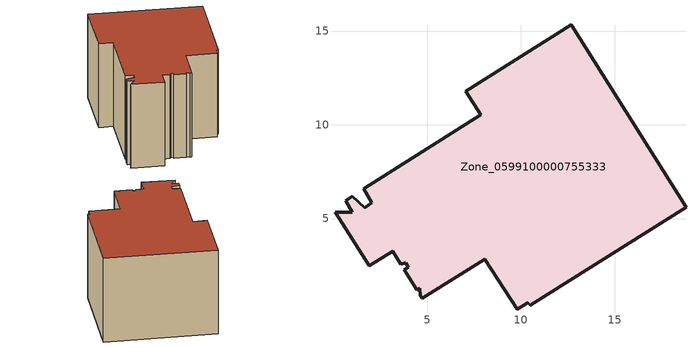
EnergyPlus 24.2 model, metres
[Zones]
Zone_0599100000755333
 floor ground (C_G): 10.38,0.52 9.8,0.15 8.09,2.84 4.74,0.74 4.65,0.88 4.6,1.29 4.45,1.21 3.77,2.28 3.99,2.42 3.86,2.64 3.6,2.55 3.16,3.25 1.92,2.47 0.12,5.34 1,5.33 0.66,5.95 1.02,6.18 1.67,5.58 2.05,5.85 1.64,6.58 7.85,10.52 7.06,11.78 12.7,15.35 18.81,5.59 10.51,0.38 z0
 wall outside (C_F): 7.85,10.52 1.64,6.58 2.05,5.85 1.67,5.58 1.02,6.18 0.66,5.95 1,5.33 0.12,5.34 1.92,2.47 3.16,3.25 3.6,2.55 3.86,2.64 3.99,2.42 3.77,2.28 4.45,1.21 4.6,1.29 4.65,0.88 4.74,0.74 8.09,2.84 9.8,0.15 10.38,0.52 10.51,0.38 18.81,5.59 12.7,15.35 7.06,11.78 7.85,10.52 z0:9.26
 roof outside (C_R): 10.38,0.52 10.51,0.38 18.81,5.59 12.7,15.35 7.06,11.78 7.85,10.52 1.64,6.58 2.05,5.85 1.67,5.58 1.02,6.18 0.66,5.95 1,5.33 0.12,5.34 1.92,2.47 3.16,3.25 3.6,2.55 3.86,2.64 3.99,2.42 3.77,2.28 4.45,1.21 4.6,1.29 4.65,0.88 4.74,0.74 8.09,2.84 9.8,0.15 z9.26
[BUILDING]
Pand.0599100000755333: North Axis=0; Terrain=City; Loads Convergence Tolerance Value=0.04; Temperature Convergence Tolerance Value=0.4; Solar Distribution=FullExterior; Maximum Number of Warmup Days=25; Minimum Number of Warmup Days=1
[Site:Location]
Rotterdam.The.Hague.AP_ZH_NLD Design_Conditions: Latitude=51.96; Longitude=4.45; Time Zone=1; Elevation=-4.5
[SITE:GROUNDTEMPERATURE:BUILDINGSURFACE]
18, 18, 18, 18, 18, 18, 18, 18, 18, 18, 18, 18
[MATERIAL] Thermal Absorptance=0.9; Solar Absorptance=0.7; Visible Absorptance=0.7
Name | Roughness | Thickness | Conductivity | Density | Specific Heat
G.D.2006-2014 | MediumSmooth | 0.15 | 0.06 | 540 | 1210
F.D.2006-2014 | Rough | 0.3 | 0.12 | 1920 | 840
R.D.2006-2014 | MediumRough | 0.2 | 0.08 | 1500 | 1000
[CONSTRUCTION]
C_G: G.D.2006-2014
C_F: F.D.2006-2014
C_R: R.D.2006-2014
[ZONE]
Zone_0599100000755333: Type=1; Multiplier=1; Ceiling Height=Autocalculate; Volume=Autocalculate; Floor Area=autocalculate; Part of Total Floor Area=Yes
[ZONEINFILTRATION:DESIGNFLOWRATE]
Infil_Zone_0599100000755333: Zone or ZoneList or Space or SpaceList=Zone_0599100000755333; Schedule=AlwaysOn; Design Flow Rate Calculation Method=Flow/Area; Flow Rate per Floor Area=0.0021; Constant Term Coefficient=1; Temperature Term Coefficient=0; Velocity Term Coefficient=0; Velocity Squared Term Coefficient=0
[HVACTEMPLATE:ZONE:IDEALLOADSAIRSYSTEM]
Zone_0599100000755333: Maximum Heating Supply Air Temperature=50; Minimum Cooling Supply Air Temperature=13; Maximum Heating Supply Air Humidity Ratio=0.0156; Minimum Cooling Supply Air Humidity Ratio=0.0077; Heating Limit=NoLimit; Cooling Limit=NoLimit; Dehumidification Control Type=ConstantSensibleHeatRatio; Cooling Sensible Heat Ratio=0.7; Dehumidification Setpoint=60; Humidification Control Type=None; Humidification Setpoint=30; Outdoor Air Method=None; Outdoor Air Flow Rate per Person=0.00944; Outdoor Air Flow Rate per Zone Floor Area=0; Outdoor Air Flow Rate per Zone=0; Demand Controlled Ventilation Type=None; Outdoor Air Economizer Type=NoEconomizer; Heat Recovery Type=None; Sensible Heat Recovery Effectiveness=0.7; Latent Heat Recovery Effectiveness=0.65
[ZONECONTROL:THERMOSTAT]
ThermostatControl_Zone_0599100000755333: Zone or ZoneList=Zone_0599100000755333; Control Type Schedule=DualSetpointControlType; Control 1=Thermostat_Zone_0599100000755333; Temperature Difference Between Cutout And Setpoint=0
[THERMOSTATSETPOINT:DUALSETPOINT]
Thermostat_Zone_0599100000755333: Heating Setpoint Temperature Schedule=HeatingSetpoint_Zone_0599100000755333; Cooling Setpoint Temperature Schedule=CoolingSetpoint_Zone_0599100000755333
[SCHEDULE:COMPACT]
HeatingSetpoint_Zone_0599100000755333: Through: 12/31, For: AllDays, Until: 24:00, 21
CoolingSetpoint_Zone_0599100000755333: Through: 12/31, For: AllDays, Until: 24:00, 24
DualSetpointControlType: Through: 12/31, For: AllDays, Until: 24:00, 4
AlwaysOn: Through: 12/31, For: AllDays, Until: 24:00, 1
